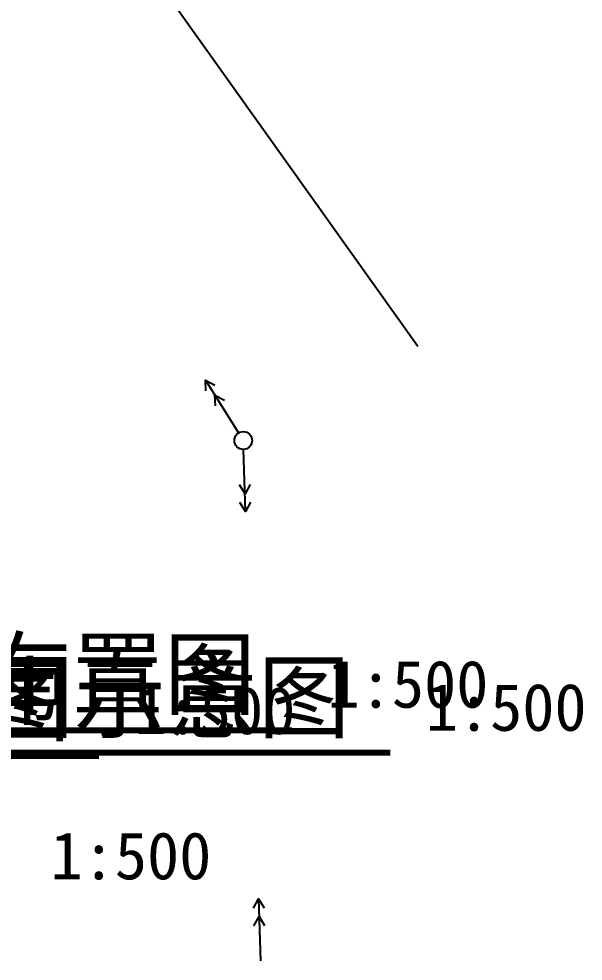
# Model space of a CAD drawing. Header units: metres. Extents: x 36500 to 80772748, y -35000 to 5806266.
# Drawn here: x 40386305.4 to 40386337.1, y 2902965.8 to 2903018.7 of the extents above; entities that cross this region are included whole.
import ezdxf
from ezdxf.xclip import XClip

# ---------------------------------------------------------------- set-up
doc = ezdxf.new("R2010")
doc.units = ezdxf.units.M
doc.header["$LTSCALE"] = 10
doc.header["$XCLIPFRAME"] = 0
for name, color, linetype in [('dx', 252, 'Continuous'), ('PUB_TEXT', 7, 'Continuous'), ('其它附属工程', 94, 'Continuous'), ('总平面-消防登高面', 2, 'Continuous'), ('总平面定位', 7, 'Continuous')]:
    doc.layers.add(name, color=color, linetype=linetype)
doc.styles.get("Standard").update_dxf_attribs({"font": ''})
doc.styles.get('Standard').set_extended_font_data('SimSun')

# ---------------------------------------------------------------- blocks, each defined once
blk = doc.blocks.new('5113010')
at = {"color": 0, "linetype": 'Continuous', "flags": 128}
for points in [[(4, 0), (0.5, 0)], [(2.48, 0.3), (3, 0), (2.48, -0.3)], [(3.48, 0.3), (4, 0), (3.48, -0.3)]]:
    blk.add_lwpolyline(points, dxfattribs=at)
blk = doc.blocks.new('513200')
at = {"color": 0, "linetype": 'Continuous', "lineweight": -3}
blk.add_circle((0, 0), 0.5, dxfattribs=at)
blk = doc.blocks.new('地形1')
at = {"layer": 'dx', "color": 252, "linetype": 'Continuous', "lineweight": -3, "flags": 128}
blk.add_lwpolyline([(40386303.022, 2903034.614), (40386309.247, 2903026.398), (40386320.568, 2903010.529), (40386327.817, 2903000.348)], dxfattribs=at)
at = {"layer": 'dx', "color": 252}
for name, p, rotation in [('5113010', (40386318.01, 2902995.054), 122.0071599896029), ('513200', (40386318.01, 2902995.054), 286.9521203310077), ('5113010', (40386318.01, 2902995.054), 271.8971268767164), ('5113010', (40386318.995, 2902965.31), 91.89711790752538)]:
    blk.add_blockref(name, p, dxfattribs=dict(at, rotation=rotation))

msp = doc.modelspace()

# ---------------------------------------------------------------- linework, layer by layer
at = {"layer": '其它附属工程', "linetype": 'Continuous', "const_width": 0.35}
msp.add_lwpolyline([(40386277.404, 2902977.515), (40386326.273, 2902977.515)], dxfattribs=at)
at = {"layer": '总平面-消防登高面', "linetype": 'Continuous', "const_width": 0.35}
msp.add_lwpolyline([(40386277.284, 2902978.771), (40386320.752, 2902978.771)], dxfattribs=at)
at = {"layer": '总平面定位', "const_width": 0.35}
msp.add_lwpolyline([(40386277.233, 2902977.329), (40386309.9, 2902977.329)], dxfattribs=at)

# ---------------------------------------------------------------- block references
at = {"linetype": 'Continuous'}
ref = msp.add_blockref('地形1', (0, 0), dxfattribs=at)
XClip(ref).set_block_clipping_path([(40386275.2385554314, 2902950.2978603072), (40386562.2385554314, 2903318.2978603072)])

# ---------------------------------------------------------------- texts
at = {"layer": 'PUB_TEXT', "linetype": 'Continuous'}
for s, height, p in [('总平面消防布置图', 3.7975, (40386277.284, 2902980.041)), ('工程建设范围示意图', 3.7975, (40386277.404, 2902978.742)), ('1:500', 2.6582, (40386322.752, 2902980.041)), ('1:500', 2.6582, (40386328.273, 2902978.742)), ('1:500', 2.6582, (40386307.173, 2902970.398))]:
    msp.add_text(s, height=height, dxfattribs=at).set_placement(p)
at = {"layer": 'PUB_TEXT'}
for s, height, p in [('总平面定位图', 3.7975, (40386277.233, 2902978.557)), ('1:500', 2.6582, (40386311.9, 2902978.557))]:
    msp.add_text(s, height=height, dxfattribs=at).set_placement(p)

doc.saveas('drawing.dxf')
